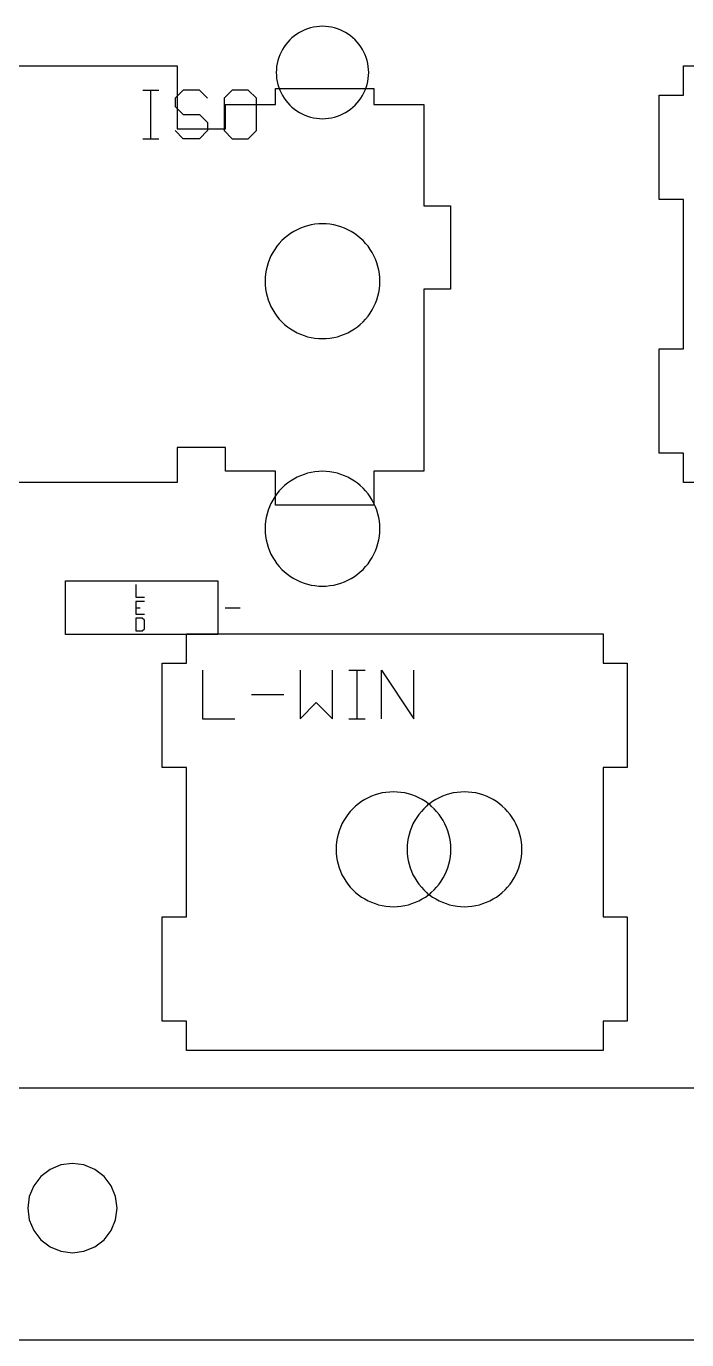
# Model space of a CAD drawing. Extents: x -174 to 183, y -92 to 46.
# Drawn here: x -146.13 to -123.98, y -91.53 to -47.48 of the extents above; entities that cross this region are included whole.
import ezdxf

# ---------------------------------------------------------------- set-up
doc = ezdxf.new("R2010")
doc.units = 0
doc.layers.get('0').update_dxf_attribs({"linetype": 'CONTINUOUS'})

msp = doc.modelspace()

# ---------------------------------------------------------------- linework, layer by layer
for p, q in [((-136.699, -47.564), (-136.794, -47.599)), ((-136.602, -47.534), (-136.699, -47.564)), ((-136.503, -47.511), (-136.602, -47.534)), ((-136.403, -47.495), (-136.503, -47.511)), ((-136.302, -47.485), (-136.403, -47.495)), ((-136.201, -47.481), (-136.302, -47.485)), ((-136.099, -47.485), (-136.201, -47.481)), ((-135.998, -47.495), (-136.099, -47.485)), ((-135.898, -47.511), (-135.998, -47.495)), ((-135.799, -47.534), (-135.898, -47.511)), ((-135.702, -47.564), (-135.799, -47.534)), ((-135.607, -47.599), (-135.702, -47.564)), ((-137.366, -48.009), (-137.43, -48.088)), ((-137.297, -47.935), (-137.366, -48.009)), ((-137.223, -47.866), (-137.297, -47.935)), ((-137.144, -47.802), (-137.223, -47.866)), ((-137.062, -47.743), (-137.144, -47.802)), ((-136.976, -47.689), (-137.062, -47.743)), ((-136.886, -47.641), (-136.976, -47.689)), ((-136.794, -47.599), (-136.886, -47.641)), ((-135.515, -47.641), (-135.607, -47.599)), ((-135.426, -47.689), (-135.515, -47.641)), ((-135.34, -47.743), (-135.426, -47.689)), ((-135.257, -47.802), (-135.34, -47.743)), ((-135.179, -47.866), (-135.257, -47.802)), ((-135.105, -47.935), (-135.179, -47.866)), ((-135.035, -48.009), (-135.105, -47.935)), ((-134.971, -48.088), (-135.035, -48.009)), ((-137.633, -48.438), (-137.668, -48.533)), ((-137.591, -48.346), (-137.633, -48.438)), ((-137.543, -48.256), (-137.591, -48.346)), ((-137.489, -48.17), (-137.543, -48.256)), ((-137.43, -48.088), (-137.489, -48.17)), ((-134.912, -48.17), (-134.971, -48.088)), ((-134.858, -48.256), (-134.912, -48.17)), ((-134.81, -48.346), (-134.858, -48.256)), ((-134.769, -48.438), (-134.81, -48.346)), ((-134.733, -48.533), (-134.769, -48.438)), ((-155.049, -48.809), (-141.079, -48.809)), ((-141.079, -48.809), (-141.079, -50.917)), ((-137.737, -48.829), (-137.747, -48.93)), ((-137.721, -48.729), (-137.737, -48.829)), ((-137.698, -48.63), (-137.721, -48.729)), ((-137.668, -48.533), (-137.698, -48.63)), ((-134.703, -48.63), (-134.733, -48.533)), ((-134.68, -48.729), (-134.703, -48.63)), ((-134.664, -48.829), (-134.68, -48.729)), ((-134.654, -48.93), (-134.664, -48.829)), ((-124.094, -48.809), (-110.124, -48.809)), ((-124.094, -49.79), (-124.094, -48.809)), ((-137.747, -48.93), (-137.751, -49.031)), ((-137.751, -49.031), (-137.747, -49.133)), ((-137.747, -49.133), (-137.737, -49.234)), ((-137.737, -49.234), (-137.721, -49.334)), ((-134.68, -49.334), (-134.664, -49.234)), ((-134.664, -49.234), (-134.654, -49.133)), ((-134.651, -49.031), (-134.654, -48.93)), ((-134.654, -49.133), (-134.651, -49.031)), ((-142.23, -49.626), (-141.959, -49.626)), ((-141.959, -51.253), (-141.959, -49.626)), ((-141.959, -49.626), (-141.688, -49.626)), ((-140.868, -49.626), (-141.139, -49.897)), ((-140.325, -49.626), (-140.868, -49.626)), ((-140.054, -49.897), (-140.325, -49.626)), ((-139.23, -49.626), (-139.502, -49.897)), ((-138.688, -49.626), (-139.23, -49.626)), ((-138.417, -49.897), (-138.688, -49.626)), ((-137.777, -49.571), (-134.475, -49.571)), ((-137.777, -50.104), (-137.777, -49.571)), ((-137.721, -49.334), (-137.698, -49.433)), ((-137.698, -49.433), (-137.668, -49.53)), ((-137.668, -49.53), (-137.633, -49.625)), ((-137.633, -49.625), (-137.591, -49.717)), ((-137.591, -49.717), (-137.543, -49.806)), ((-134.858, -49.806), (-134.81, -49.717)), ((-134.81, -49.717), (-134.769, -49.625)), ((-134.769, -49.625), (-134.733, -49.53)), ((-134.733, -49.53), (-134.703, -49.433)), ((-134.703, -49.433), (-134.68, -49.334)), ((-134.475, -49.571), (-134.475, -50.104)), ((-141.139, -49.897), (-141.139, -50.168)), ((-141.139, -50.168), (-140.868, -50.439)), ((-139.502, -49.897), (-139.502, -50.981)), ((-139.454, -50.104), (-137.777, -50.104)), ((-139.454, -50.917), (-139.454, -50.104)), ((-138.417, -50.981), (-138.417, -49.897)), ((-137.543, -49.806), (-137.489, -49.893)), ((-137.489, -49.893), (-137.43, -49.975)), ((-137.43, -49.975), (-137.366, -50.053)), ((-137.366, -50.053), (-137.297, -50.127)), ((-137.297, -50.127), (-137.223, -50.197)), ((-137.223, -50.197), (-137.144, -50.261)), ((-135.257, -50.261), (-135.179, -50.197)), ((-135.179, -50.197), (-135.105, -50.127)), ((-135.105, -50.127), (-135.035, -50.053)), ((-135.035, -50.053), (-134.971, -49.975)), ((-134.971, -49.975), (-134.912, -49.893)), ((-134.912, -49.893), (-134.858, -49.806)), ((-134.475, -50.104), (-132.799, -50.104)), ((-132.799, -50.104), (-132.799, -53.508)), ((-124.907, -49.79), (-124.094, -49.79)), ((-124.907, -53.29), (-124.907, -49.79)), ((-140.868, -50.439), (-140.325, -50.439)), ((-140.325, -50.439), (-140.054, -50.71)), ((-137.144, -50.261), (-137.062, -50.32)), ((-137.062, -50.32), (-136.976, -50.374)), ((-136.976, -50.374), (-136.886, -50.422)), ((-136.886, -50.422), (-136.794, -50.463)), ((-136.794, -50.463), (-136.699, -50.499)), ((-136.699, -50.499), (-136.602, -50.529)), ((-136.602, -50.529), (-136.503, -50.552)), ((-136.503, -50.552), (-136.403, -50.568)), ((-136.403, -50.568), (-136.302, -50.578)), ((-136.302, -50.578), (-136.201, -50.581)), ((-136.201, -50.581), (-136.099, -50.578)), ((-136.099, -50.578), (-135.998, -50.568)), ((-135.998, -50.568), (-135.898, -50.552)), ((-135.898, -50.552), (-135.799, -50.529)), ((-135.799, -50.529), (-135.702, -50.499)), ((-135.702, -50.499), (-135.607, -50.463)), ((-135.607, -50.463), (-135.515, -50.422)), ((-135.515, -50.422), (-135.426, -50.374)), ((-135.426, -50.374), (-135.34, -50.32)), ((-135.34, -50.32), (-135.257, -50.261)), ((-140.868, -51.253), (-141.139, -50.981)), ((-141.079, -50.917), (-139.454, -50.917)), ((-140.054, -50.981), (-140.325, -51.253)), ((-140.054, -50.71), (-140.054, -50.981)), ((-139.502, -50.981), (-139.23, -51.253)), ((-138.688, -51.253), (-138.417, -50.981)), ((-142.23, -51.253), (-141.959, -51.253)), ((-141.959, -51.253), (-141.688, -51.253)), ((-140.325, -51.253), (-140.868, -51.253)), ((-139.23, -51.253), (-138.688, -51.253)), ((-124.094, -53.29), (-124.907, -53.29)), ((-124.094, -58.299), (-124.094, -53.29)), ((-132.799, -53.508), (-131.91, -53.508)), ((-131.91, -53.508), (-131.91, -56.302)), ((-136.699, -54.172), (-136.819, -54.209)), ((-136.576, -54.143), (-136.699, -54.172)), ((-136.452, -54.123), (-136.576, -54.143)), ((-136.327, -54.111), (-136.452, -54.123)), ((-136.201, -54.106), (-136.327, -54.111)), ((-136.075, -54.111), (-136.201, -54.106)), ((-135.949, -54.123), (-136.075, -54.111)), ((-135.825, -54.143), (-135.949, -54.123)), ((-135.702, -54.172), (-135.825, -54.143)), ((-135.582, -54.209), (-135.702, -54.172)), ((-137.47, -54.584), (-137.562, -54.67)), ((-137.373, -54.504), (-137.47, -54.584)), ((-137.27, -54.431), (-137.373, -54.504)), ((-137.163, -54.364), (-137.27, -54.431)), ((-137.052, -54.305), (-137.163, -54.364)), ((-136.937, -54.253), (-137.052, -54.305)), ((-136.819, -54.209), (-136.937, -54.253)), ((-135.464, -54.253), (-135.582, -54.209)), ((-135.349, -54.305), (-135.464, -54.253)), ((-135.238, -54.364), (-135.349, -54.305)), ((-135.131, -54.431), (-135.238, -54.364)), ((-135.029, -54.504), (-135.131, -54.431)), ((-134.931, -54.584), (-135.029, -54.504)), ((-134.839, -54.67), (-134.931, -54.584)), ((-137.801, -54.962), (-137.868, -55.069)), ((-137.728, -54.86), (-137.801, -54.962)), ((-137.648, -54.762), (-137.728, -54.86)), ((-137.562, -54.67), (-137.648, -54.762)), ((-134.753, -54.762), (-134.839, -54.67)), ((-134.673, -54.86), (-134.753, -54.762)), ((-134.6, -54.962), (-134.673, -54.86)), ((-134.534, -55.069), (-134.6, -54.962)), ((-138.023, -55.413), (-138.06, -55.533)), ((-137.979, -55.295), (-138.023, -55.413)), ((-137.927, -55.18), (-137.979, -55.295)), ((-137.868, -55.069), (-137.927, -55.18)), ((-134.474, -55.18), (-134.534, -55.069)), ((-134.422, -55.295), (-134.474, -55.18)), ((-134.378, -55.413), (-134.422, -55.295)), ((-134.341, -55.533), (-134.378, -55.413)), ((-138.122, -55.905), (-138.126, -56.031)), ((-138.109, -55.78), (-138.122, -55.905)), ((-138.089, -55.656), (-138.109, -55.78)), ((-138.06, -55.533), (-138.089, -55.656)), ((-134.313, -55.656), (-134.341, -55.533)), ((-134.292, -55.78), (-134.313, -55.656)), ((-134.28, -55.905), (-134.292, -55.78)), ((-134.276, -56.031), (-134.28, -55.905)), ((-138.126, -56.031), (-138.122, -56.157)), ((-138.122, -56.157), (-138.109, -56.283)), ((-138.109, -56.283), (-138.089, -56.407)), ((-134.313, -56.407), (-134.292, -56.283)), ((-134.292, -56.283), (-134.28, -56.157)), ((-134.28, -56.157), (-134.276, -56.031)), ((-132.799, -56.302), (-132.799, -62.398)), ((-131.91, -56.302), (-132.799, -56.302)), ((-138.089, -56.407), (-138.06, -56.53)), ((-138.06, -56.53), (-138.023, -56.65)), ((-138.023, -56.65), (-137.979, -56.768)), ((-137.979, -56.768), (-137.927, -56.883)), ((-134.474, -56.883), (-134.422, -56.768)), ((-134.422, -56.768), (-134.378, -56.65)), ((-134.378, -56.65), (-134.341, -56.53)), ((-134.341, -56.53), (-134.313, -56.407)), ((-137.927, -56.883), (-137.868, -56.994)), ((-137.868, -56.994), (-137.801, -57.101)), ((-137.801, -57.101), (-137.728, -57.203)), ((-137.728, -57.203), (-137.648, -57.301)), ((-134.753, -57.301), (-134.673, -57.203)), ((-134.673, -57.203), (-134.6, -57.101)), ((-134.6, -57.101), (-134.534, -56.994)), ((-134.534, -56.994), (-134.474, -56.883)), ((-137.648, -57.301), (-137.562, -57.393)), ((-137.562, -57.393), (-137.47, -57.479)), ((-137.47, -57.479), (-137.373, -57.559)), ((-137.373, -57.559), (-137.27, -57.632)), ((-137.27, -57.632), (-137.163, -57.698)), ((-137.163, -57.698), (-137.052, -57.758)), ((-135.349, -57.758), (-135.238, -57.698)), ((-135.238, -57.698), (-135.131, -57.632)), ((-135.131, -57.632), (-135.029, -57.559)), ((-135.029, -57.559), (-134.931, -57.479)), ((-134.931, -57.479), (-134.839, -57.393)), ((-134.839, -57.393), (-134.753, -57.301)), ((-137.052, -57.758), (-136.937, -57.81)), ((-136.937, -57.81), (-136.819, -57.854)), ((-136.819, -57.854), (-136.699, -57.891)), ((-136.699, -57.891), (-136.576, -57.919)), ((-136.576, -57.919), (-136.452, -57.94)), ((-136.452, -57.94), (-136.327, -57.952)), ((-136.327, -57.952), (-136.201, -57.956)), ((-136.201, -57.956), (-136.075, -57.952)), ((-136.075, -57.952), (-135.949, -57.94)), ((-135.949, -57.94), (-135.825, -57.919)), ((-135.825, -57.919), (-135.702, -57.891)), ((-135.702, -57.891), (-135.582, -57.854)), ((-135.582, -57.854), (-135.464, -57.81)), ((-135.464, -57.81), (-135.349, -57.758)), ((-124.907, -61.799), (-124.907, -58.299)), ((-124.907, -58.299), (-124.094, -58.299)), ((-139.454, -61.611), (-141.079, -61.611)), ((-141.079, -61.611), (-141.079, -62.779)), ((-139.454, -62.398), (-139.454, -61.611)), ((-124.094, -61.799), (-124.907, -61.799)), ((-124.094, -62.779), (-124.094, -61.799)), ((-137.777, -62.398), (-139.454, -62.398)), ((-137.777, -63.541), (-137.777, -62.398)), ((-136.819, -62.509), (-136.937, -62.553)), ((-136.699, -62.472), (-136.819, -62.509)), ((-136.576, -62.443), (-136.699, -62.472)), ((-136.452, -62.423), (-136.576, -62.443)), ((-136.327, -62.411), (-136.452, -62.423)), ((-136.201, -62.406), (-136.327, -62.411)), ((-136.075, -62.411), (-136.201, -62.406)), ((-135.949, -62.423), (-136.075, -62.411)), ((-135.825, -62.443), (-135.949, -62.423)), ((-135.702, -62.472), (-135.825, -62.443)), ((-135.582, -62.509), (-135.702, -62.472)), ((-135.464, -62.553), (-135.582, -62.509)), ((-134.475, -62.398), (-134.475, -63.541)), ((-132.799, -62.398), (-134.475, -62.398)), ((-141.079, -62.779), (-155.049, -62.779)), ((-137.562, -62.97), (-137.648, -63.062)), ((-137.47, -62.884), (-137.562, -62.97)), ((-137.373, -62.804), (-137.47, -62.884)), ((-137.27, -62.731), (-137.373, -62.804)), ((-137.163, -62.664), (-137.27, -62.731)), ((-137.052, -62.605), (-137.163, -62.664)), ((-136.937, -62.553), (-137.052, -62.605)), ((-135.349, -62.605), (-135.464, -62.553)), ((-135.238, -62.664), (-135.349, -62.605)), ((-135.131, -62.731), (-135.238, -62.664)), ((-135.029, -62.804), (-135.131, -62.731)), ((-134.931, -62.884), (-135.029, -62.804)), ((-134.839, -62.97), (-134.931, -62.884)), ((-134.753, -63.062), (-134.839, -62.97)), ((-110.124, -62.779), (-124.094, -62.779)), ((-137.868, -63.369), (-137.927, -63.48)), ((-137.801, -63.262), (-137.868, -63.369)), ((-137.728, -63.16), (-137.801, -63.262)), ((-137.648, -63.062), (-137.728, -63.16)), ((-134.673, -63.16), (-134.753, -63.062)), ((-134.6, -63.262), (-134.673, -63.16)), ((-134.534, -63.369), (-134.6, -63.262)), ((-134.474, -63.48), (-134.534, -63.369)), ((-138.06, -63.833), (-138.089, -63.956)), ((-138.023, -63.713), (-138.06, -63.833)), ((-137.979, -63.595), (-138.023, -63.713)), ((-137.927, -63.48), (-137.979, -63.595)), ((-134.475, -63.541), (-137.777, -63.541)), ((-134.422, -63.595), (-134.474, -63.48)), ((-134.378, -63.713), (-134.422, -63.595)), ((-134.341, -63.833), (-134.378, -63.713)), ((-134.313, -63.956), (-134.341, -63.833)), ((-138.122, -64.205), (-138.126, -64.331)), ((-138.109, -64.08), (-138.122, -64.205)), ((-138.089, -63.956), (-138.109, -64.08)), ((-134.292, -64.08), (-134.313, -63.956)), ((-134.28, -64.205), (-134.292, -64.08)), ((-134.276, -64.331), (-134.28, -64.205)), ((-138.126, -64.331), (-138.122, -64.457)), ((-138.122, -64.457), (-138.109, -64.583)), ((-138.109, -64.583), (-138.089, -64.707)), ((-138.089, -64.707), (-138.06, -64.83)), ((-134.341, -64.83), (-134.313, -64.707)), ((-134.313, -64.707), (-134.292, -64.583)), ((-134.292, -64.583), (-134.28, -64.457)), ((-134.28, -64.457), (-134.276, -64.331)), ((-138.06, -64.83), (-138.023, -64.95)), ((-138.023, -64.95), (-137.979, -65.068)), ((-137.979, -65.068), (-137.927, -65.183)), ((-137.927, -65.183), (-137.868, -65.294)), ((-134.534, -65.294), (-134.474, -65.183)), ((-134.474, -65.183), (-134.422, -65.068)), ((-134.422, -65.068), (-134.378, -64.95)), ((-134.378, -64.95), (-134.341, -64.83)), ((-137.868, -65.294), (-137.801, -65.401)), ((-137.801, -65.401), (-137.728, -65.503)), ((-137.728, -65.503), (-137.648, -65.601)), ((-137.648, -65.601), (-137.562, -65.693)), ((-134.839, -65.693), (-134.753, -65.601)), ((-134.753, -65.601), (-134.673, -65.503)), ((-134.673, -65.503), (-134.6, -65.401)), ((-134.6, -65.401), (-134.534, -65.294)), ((-137.562, -65.693), (-137.47, -65.779)), ((-137.47, -65.779), (-137.373, -65.859)), ((-137.373, -65.859), (-137.27, -65.932)), ((-137.27, -65.932), (-137.163, -65.998)), ((-137.163, -65.998), (-137.052, -66.058)), ((-137.052, -66.058), (-136.937, -66.11)), ((-135.464, -66.11), (-135.349, -66.058)), ((-135.349, -66.058), (-135.238, -65.998)), ((-135.238, -65.998), (-135.131, -65.932)), ((-135.131, -65.932), (-135.029, -65.859)), ((-135.029, -65.859), (-134.931, -65.779)), ((-134.931, -65.779), (-134.839, -65.693)), ((-144.813, -67.881), (-144.813, -66.081)), ((-144.813, -66.081), (-139.713, -66.081)), ((-142.458, -66.206), (-142.458, -66.631)), ((-139.713, -66.081), (-139.713, -67.881)), ((-136.937, -66.11), (-136.819, -66.154)), ((-136.819, -66.154), (-136.699, -66.191)), ((-136.699, -66.191), (-136.576, -66.219)), ((-136.576, -66.219), (-136.452, -66.24)), ((-136.452, -66.24), (-136.327, -66.252)), ((-136.327, -66.252), (-136.201, -66.256)), ((-136.201, -66.256), (-136.075, -66.252)), ((-136.075, -66.252), (-135.949, -66.24)), ((-135.949, -66.24), (-135.825, -66.219)), ((-135.825, -66.219), (-135.702, -66.191)), ((-135.702, -66.191), (-135.582, -66.154)), ((-135.582, -66.154), (-135.464, -66.11)), ((-142.458, -66.631), (-142.174, -66.631)), ((-142.174, -66.769), (-142.458, -66.769)), ((-142.458, -66.769), (-142.458, -66.981)), ((-142.458, -66.981), (-142.316, -66.981)), ((-142.458, -66.981), (-142.458, -67.194)), ((-142.458, -67.194), (-142.174, -67.194)), ((-142.458, -67.331), (-142.458, -67.756)), ((-142.245, -67.331), (-142.458, -67.331)), ((-142.174, -67.402), (-142.245, -67.331)), ((-139.463, -66.981), (-138.963, -66.981)), ((-142.458, -67.756), (-142.245, -67.756)), ((-142.245, -67.756), (-142.174, -67.685)), ((-142.174, -67.685), (-142.174, -67.402)), ((-139.713, -67.881), (-144.813, -67.881)), ((-140.762, -68.84), (-140.762, -67.859)), ((-140.762, -67.859), (-126.792, -67.859)), ((-126.792, -67.859), (-126.792, -68.84)), ((-141.575, -68.84), (-140.762, -68.84)), ((-141.575, -72.34), (-141.575, -68.84)), ((-140.223, -69.076), (-140.223, -70.703)), ((-136.949, -69.076), (-136.949, -70.703)), ((-135.864, -70.703), (-135.864, -69.076)), ((-135.312, -69.076), (-135.041, -69.076)), ((-135.041, -70.703), (-135.041, -69.076)), ((-135.041, -69.076), (-134.769, -69.076)), ((-134.22, -70.703), (-134.22, -69.076)), ((-134.22, -69.076), (-133.136, -70.703)), ((-133.136, -70.703), (-133.136, -69.076)), ((-126.792, -68.84), (-125.979, -68.84)), ((-125.979, -68.84), (-125.979, -72.34)), ((-138.586, -69.889), (-137.501, -69.889)), ((-136.949, -70.703), (-136.407, -70.16)), ((-136.407, -70.16), (-135.864, -70.703)), ((-140.223, -70.703), (-139.139, -70.703)), ((-135.312, -70.703), (-135.041, -70.703)), ((-135.041, -70.703), (-134.769, -70.703)), ((-140.762, -72.34), (-141.575, -72.34)), ((-140.762, -77.349), (-140.762, -72.34)), ((-125.979, -72.34), (-126.792, -72.34)), ((-126.792, -72.34), (-126.792, -77.349)), ((-134.991, -73.554), (-135.089, -73.634)), ((-134.889, -73.481), (-134.991, -73.554)), ((-134.782, -73.414), (-134.889, -73.481)), ((-134.671, -73.355), (-134.782, -73.414)), ((-134.556, -73.303), (-134.671, -73.355)), ((-134.438, -73.259), (-134.556, -73.303)), ((-134.318, -73.222), (-134.438, -73.259)), ((-134.195, -73.193), (-134.318, -73.222)), ((-134.071, -73.173), (-134.195, -73.193)), ((-133.945, -73.161), (-134.071, -73.173)), ((-133.819, -73.156), (-133.945, -73.161)), ((-133.693, -73.161), (-133.819, -73.156)), ((-133.568, -73.173), (-133.693, -73.161)), ((-133.444, -73.193), (-133.568, -73.173)), ((-133.321, -73.222), (-133.444, -73.193)), ((-133.201, -73.259), (-133.321, -73.222)), ((-133.083, -73.303), (-133.201, -73.259)), ((-132.968, -73.355), (-133.083, -73.303)), ((-132.857, -73.414), (-132.968, -73.355)), ((-132.75, -73.481), (-132.857, -73.414)), ((-132.647, -73.554), (-132.75, -73.481)), ((-132.647, -73.554), (-132.707, -73.634)), ((-132.61, -73.554), (-132.647, -73.554)), ((-132.508, -73.481), (-132.61, -73.554)), ((-132.55, -73.634), (-132.61, -73.554)), ((-132.401, -73.414), (-132.508, -73.481)), ((-132.29, -73.355), (-132.401, -73.414)), ((-132.175, -73.303), (-132.29, -73.355)), ((-132.057, -73.259), (-132.175, -73.303)), ((-131.936, -73.222), (-132.057, -73.259)), ((-131.814, -73.193), (-131.936, -73.222)), ((-131.689, -73.173), (-131.814, -73.193)), ((-131.564, -73.161), (-131.689, -73.173)), ((-131.438, -73.156), (-131.564, -73.161)), ((-131.312, -73.161), (-131.438, -73.156)), ((-131.187, -73.173), (-131.312, -73.161)), ((-131.063, -73.193), (-131.187, -73.173)), ((-130.94, -73.222), (-131.063, -73.193)), ((-130.819, -73.259), (-130.94, -73.222)), ((-130.701, -73.303), (-130.819, -73.259)), ((-130.587, -73.355), (-130.701, -73.303)), ((-130.476, -73.414), (-130.587, -73.355)), ((-130.369, -73.481), (-130.476, -73.414)), ((-130.266, -73.554), (-130.369, -73.481)), ((-130.169, -73.634), (-130.266, -73.554)), ((-135.347, -73.91), (-135.42, -74.012)), ((-135.267, -73.812), (-135.347, -73.91)), ((-135.181, -73.72), (-135.267, -73.812)), ((-135.089, -73.634), (-135.181, -73.72)), ((-132.965, -73.91), (-133.039, -74.012)), ((-132.885, -73.812), (-132.965, -73.91)), ((-132.799, -73.72), (-132.885, -73.812)), ((-132.707, -73.634), (-132.799, -73.72)), ((-132.458, -73.72), (-132.55, -73.634)), ((-132.372, -73.812), (-132.458, -73.72)), ((-132.292, -73.91), (-132.372, -73.812)), ((-132.219, -74.012), (-132.292, -73.91)), ((-130.077, -73.72), (-130.169, -73.634)), ((-129.991, -73.812), (-130.077, -73.72)), ((-129.911, -73.91), (-129.991, -73.812)), ((-129.838, -74.012), (-129.911, -73.91)), ((-135.598, -74.345), (-135.642, -74.463)), ((-135.546, -74.23), (-135.598, -74.345)), ((-135.486, -74.119), (-135.546, -74.23)), ((-135.42, -74.012), (-135.486, -74.119)), ((-133.217, -74.345), (-133.261, -74.463)), ((-133.165, -74.23), (-133.217, -74.345)), ((-133.105, -74.119), (-133.165, -74.23)), ((-133.039, -74.012), (-133.105, -74.119)), ((-132.152, -74.119), (-132.219, -74.012)), ((-132.093, -74.23), (-132.152, -74.119)), ((-132.041, -74.345), (-132.093, -74.23)), ((-131.996, -74.463), (-132.041, -74.345)), ((-129.771, -74.119), (-129.838, -74.012)), ((-129.712, -74.23), (-129.771, -74.119)), ((-129.66, -74.345), (-129.712, -74.23)), ((-129.615, -74.463), (-129.66, -74.345)), ((-135.728, -74.83), (-135.74, -74.955)), ((-135.707, -74.706), (-135.728, -74.83)), ((-135.679, -74.583), (-135.707, -74.706)), ((-135.642, -74.463), (-135.679, -74.583)), ((-133.347, -74.83), (-133.359, -74.955)), ((-133.326, -74.706), (-133.347, -74.83)), ((-133.298, -74.583), (-133.326, -74.706)), ((-133.261, -74.463), (-133.298, -74.583)), ((-131.96, -74.583), (-131.996, -74.463)), ((-131.931, -74.706), (-131.96, -74.583)), ((-131.911, -74.83), (-131.931, -74.706)), ((-131.898, -74.955), (-131.911, -74.83)), ((-129.579, -74.583), (-129.615, -74.463)), ((-129.55, -74.706), (-129.579, -74.583)), ((-129.53, -74.83), (-129.55, -74.706)), ((-129.517, -74.955), (-129.53, -74.83)), ((-135.74, -74.955), (-135.744, -75.081)), ((-135.744, -75.081), (-135.74, -75.207)), ((-135.74, -75.207), (-135.728, -75.333)), ((-133.359, -74.955), (-133.363, -75.081)), ((-133.363, -75.081), (-133.359, -75.207)), ((-133.359, -75.207), (-133.347, -75.333)), ((-131.911, -75.333), (-131.898, -75.207)), ((-131.894, -75.081), (-131.898, -74.955)), ((-131.898, -75.207), (-131.894, -75.081)), ((-129.53, -75.333), (-129.517, -75.207)), ((-129.513, -75.081), (-129.517, -74.955)), ((-129.517, -75.207), (-129.513, -75.081)), ((-135.728, -75.333), (-135.707, -75.457)), ((-135.707, -75.457), (-135.679, -75.58)), ((-135.679, -75.58), (-135.642, -75.7)), ((-135.642, -75.7), (-135.598, -75.818)), ((-133.347, -75.333), (-133.326, -75.457)), ((-133.326, -75.457), (-133.298, -75.58)), ((-133.298, -75.58), (-133.261, -75.7)), ((-133.261, -75.7), (-133.217, -75.818)), ((-132.041, -75.818), (-131.996, -75.7)), ((-131.996, -75.7), (-131.96, -75.58)), ((-131.96, -75.58), (-131.931, -75.457)), ((-131.931, -75.457), (-131.911, -75.333)), ((-129.66, -75.818), (-129.615, -75.7)), ((-129.615, -75.7), (-129.579, -75.58)), ((-129.579, -75.58), (-129.55, -75.457)), ((-129.55, -75.457), (-129.53, -75.333)), ((-135.598, -75.818), (-135.546, -75.933)), ((-135.546, -75.933), (-135.486, -76.044)), ((-135.486, -76.044), (-135.42, -76.151)), ((-135.42, -76.151), (-135.347, -76.253)), ((-133.217, -75.818), (-133.165, -75.933)), ((-133.165, -75.933), (-133.105, -76.044)), ((-133.105, -76.044), (-133.039, -76.151)), ((-133.039, -76.151), (-132.965, -76.253)), ((-132.292, -76.253), (-132.219, -76.151)), ((-132.219, -76.151), (-132.152, -76.044)), ((-132.152, -76.044), (-132.093, -75.933)), ((-132.093, -75.933), (-132.041, -75.818)), ((-129.911, -76.253), (-129.838, -76.151)), ((-129.838, -76.151), (-129.771, -76.044)), ((-129.771, -76.044), (-129.712, -75.933)), ((-129.712, -75.933), (-129.66, -75.818)), ((-135.347, -76.253), (-135.267, -76.351)), ((-135.267, -76.351), (-135.181, -76.443)), ((-135.181, -76.443), (-135.089, -76.529)), ((-135.089, -76.529), (-134.991, -76.609)), ((-134.991, -76.609), (-134.889, -76.682)), ((-132.965, -76.253), (-132.885, -76.351)), ((-132.885, -76.351), (-132.799, -76.443)), ((-132.799, -76.443), (-132.707, -76.529)), ((-132.75, -76.682), (-132.647, -76.609)), ((-132.707, -76.529), (-132.647, -76.609)), ((-132.647, -76.609), (-132.61, -76.609)), ((-132.61, -76.609), (-132.55, -76.529)), ((-132.61, -76.609), (-132.508, -76.682)), ((-132.55, -76.529), (-132.458, -76.443)), ((-132.458, -76.443), (-132.372, -76.351)), ((-132.372, -76.351), (-132.292, -76.253)), ((-130.369, -76.682), (-130.266, -76.609)), ((-130.266, -76.609), (-130.169, -76.529)), ((-130.169, -76.529), (-130.077, -76.443)), ((-130.077, -76.443), (-129.991, -76.351)), ((-129.991, -76.351), (-129.911, -76.253)), ((-134.889, -76.682), (-134.782, -76.748)), ((-134.782, -76.748), (-134.671, -76.808)), ((-134.671, -76.808), (-134.556, -76.86)), ((-134.556, -76.86), (-134.438, -76.904)), ((-134.438, -76.904), (-134.318, -76.941)), ((-134.318, -76.941), (-134.195, -76.969)), ((-134.195, -76.969), (-134.071, -76.99)), ((-134.071, -76.99), (-133.945, -77.002)), ((-133.945, -77.002), (-133.819, -77.006)), ((-133.819, -77.006), (-133.693, -77.002)), ((-133.693, -77.002), (-133.568, -76.99)), ((-133.568, -76.99), (-133.444, -76.969)), ((-133.444, -76.969), (-133.321, -76.941)), ((-133.321, -76.941), (-133.201, -76.904)), ((-133.201, -76.904), (-133.083, -76.86)), ((-133.083, -76.86), (-132.968, -76.808)), ((-132.968, -76.808), (-132.857, -76.748)), ((-132.857, -76.748), (-132.75, -76.682)), ((-132.508, -76.682), (-132.401, -76.748)), ((-132.401, -76.748), (-132.29, -76.808)), ((-132.29, -76.808), (-132.175, -76.86)), ((-132.175, -76.86), (-132.057, -76.904)), ((-132.057, -76.904), (-131.936, -76.941)), ((-131.936, -76.941), (-131.814, -76.969)), ((-131.814, -76.969), (-131.689, -76.99)), ((-131.689, -76.99), (-131.564, -77.002)), ((-131.564, -77.002), (-131.438, -77.006)), ((-131.438, -77.006), (-131.312, -77.002)), ((-131.312, -77.002), (-131.187, -76.99)), ((-131.187, -76.99), (-131.063, -76.969)), ((-131.063, -76.969), (-130.94, -76.941)), ((-130.94, -76.941), (-130.819, -76.904)), ((-130.819, -76.904), (-130.701, -76.86)), ((-130.701, -76.86), (-130.587, -76.808)), ((-130.587, -76.808), (-130.476, -76.748)), ((-130.476, -76.748), (-130.369, -76.682)), ((-141.575, -77.349), (-140.762, -77.349)), ((-141.575, -80.849), (-141.575, -77.349)), ((-126.792, -77.349), (-125.979, -77.349)), ((-125.979, -77.349), (-125.979, -80.849)), ((-140.762, -80.849), (-141.575, -80.849)), ((-140.762, -81.829), (-140.762, -80.849)), ((-126.792, -80.849), (-126.792, -81.829)), ((-125.979, -80.849), (-126.792, -80.849)), ((-126.792, -81.829), (-140.762, -81.829)), ((-166.013, -83.081), (-90.313, -83.081)), ((-145.336, -85.816), (-145.647, -86.054)), ((-144.974, -85.666), (-145.336, -85.816)), ((-144.586, -85.615), (-144.974, -85.666)), ((-144.198, -85.666), (-144.586, -85.615)), ((-143.836, -85.816), (-144.198, -85.666)), ((-143.525, -86.054), (-143.836, -85.816)), ((-145.647, -86.054), (-145.885, -86.365)), ((-143.287, -86.365), (-143.525, -86.054)), ((-146.035, -86.726), (-146.086, -87.115)), ((-145.885, -86.365), (-146.035, -86.726)), ((-143.137, -86.726), (-143.287, -86.365)), ((-143.086, -87.115), (-143.137, -86.726)), ((-146.086, -87.115), (-146.035, -87.503)), ((-143.137, -87.503), (-143.086, -87.115)), ((-146.035, -87.503), (-145.885, -87.865)), ((-143.287, -87.865), (-143.137, -87.503)), ((-145.885, -87.865), (-145.647, -88.175)), ((-143.525, -88.175), (-143.287, -87.865)), ((-145.647, -88.175), (-145.336, -88.414)), ((-145.336, -88.414), (-144.974, -88.563)), ((-144.198, -88.563), (-143.836, -88.414)), ((-143.836, -88.414), (-143.525, -88.175)), ((-144.974, -88.563), (-144.586, -88.615)), ((-144.586, -88.615), (-144.198, -88.563)), ((-166.957, -91.528), (175.943, -91.528))]:
    msp.add_line(p, q)

doc.saveas('drawing.dxf')
